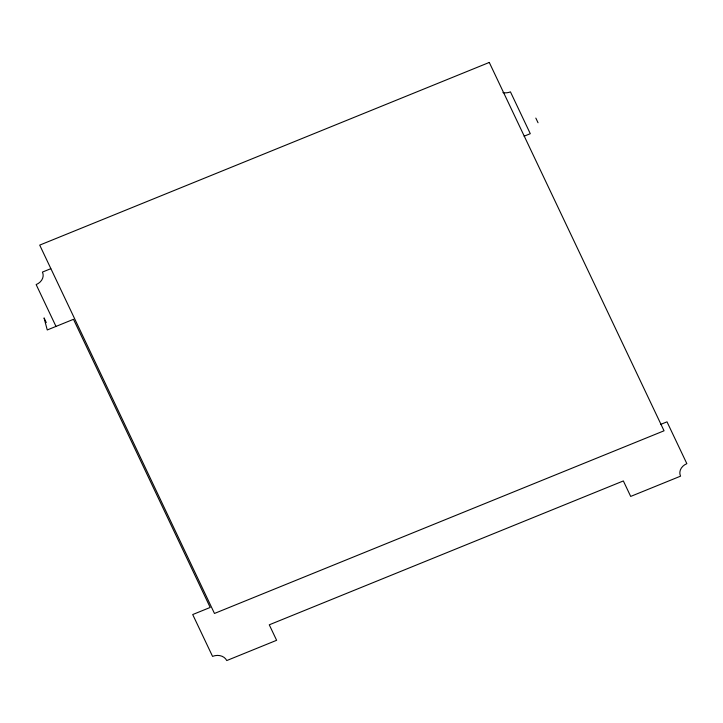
<?xml version="1.0" encoding="UTF-8"?>
<svg xmlns="http://www.w3.org/2000/svg" width="723" height="723" viewBox="0 0 723 723"><rect width="100%" height="100%" fill="white"/><g stroke="black" fill="none" stroke-linecap="round" stroke-linejoin="round"><path stroke-width="1.08" d="M50.755 268.703L42.44 272.083A11.098 9.182 -14.9 0 1 36.15 284.582L55.996 326.416M524.121 136.204L530.293 133.692L510.447 91.866A11.098 9.182 -14.9 0 1 502.937 92.589M660.831 424.338L667.004 421.834L686.85 463.66A11.098 9.182 -14.9 0 0 680.56 476.159L630.691 496.421L623.353 480.94L269.272 624.808L276.62 640.298L226.751 660.56A11.098 9.182 -14.9 0 0 212.553 656.385L192.707 614.55L210.194 607.447L73.484 319.304L47.257 329.968L44.049 317.903L46.263 322.575M535.824 118.084L538.039 122.756M489.281 62.44L39.711 245.115L214.469 613.456L664.039 430.791L489.281 62.44"/></g></svg>
